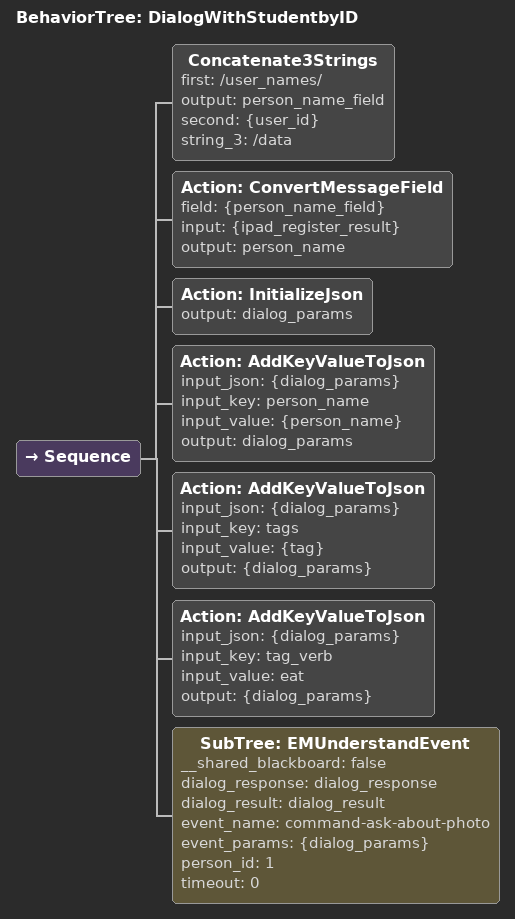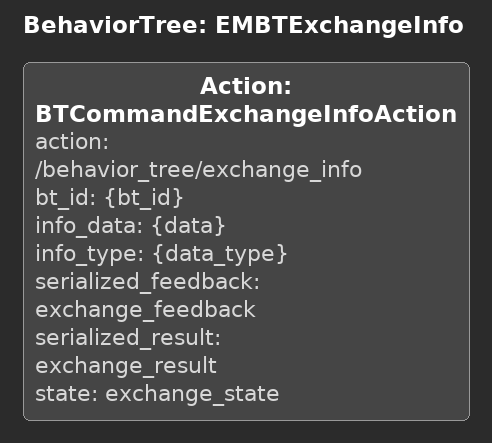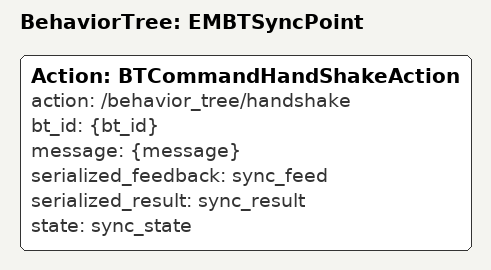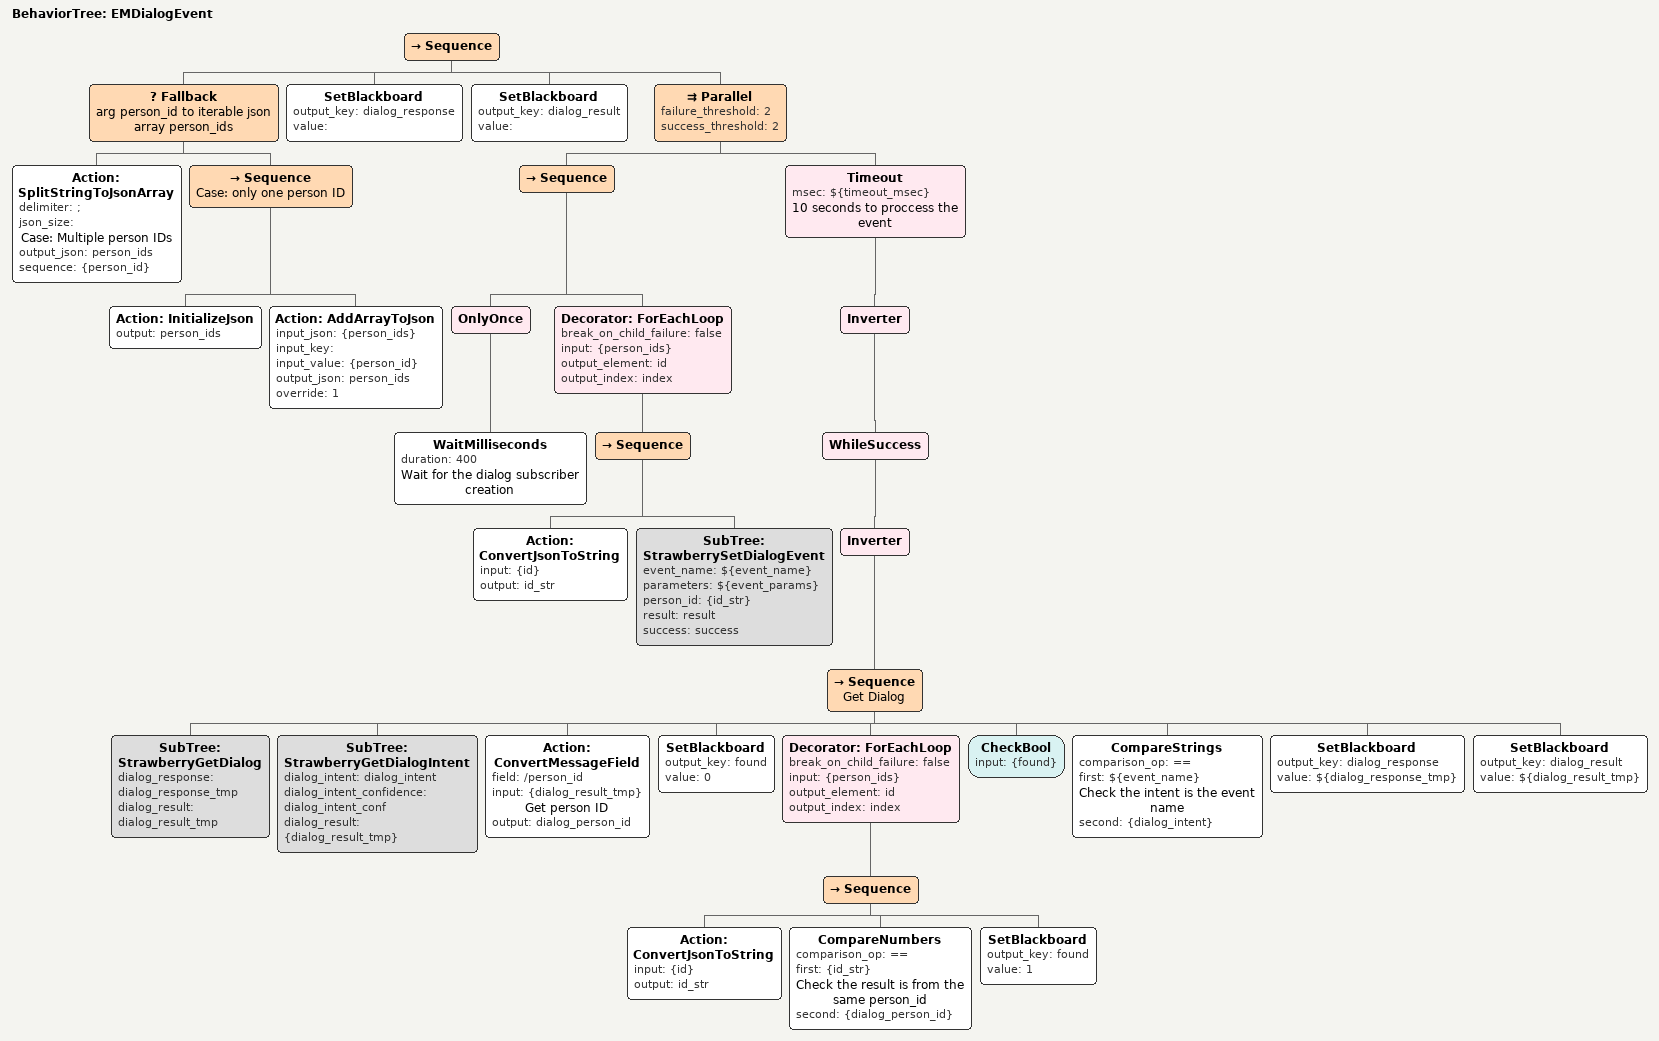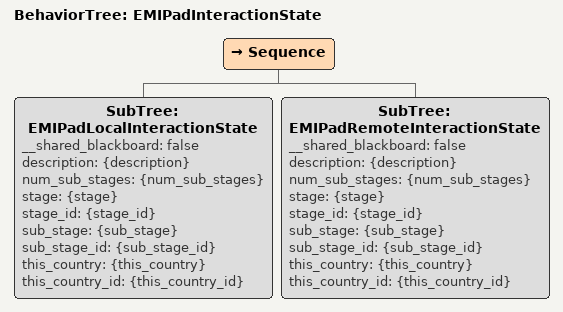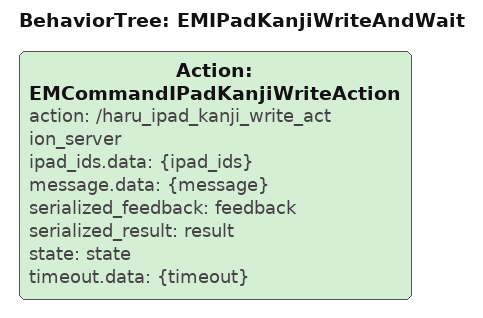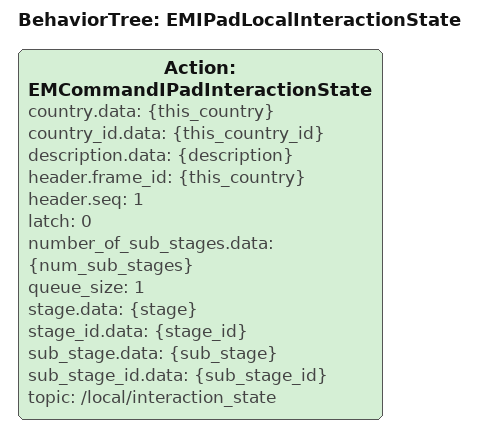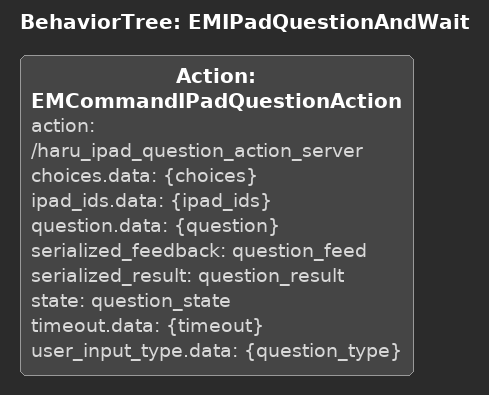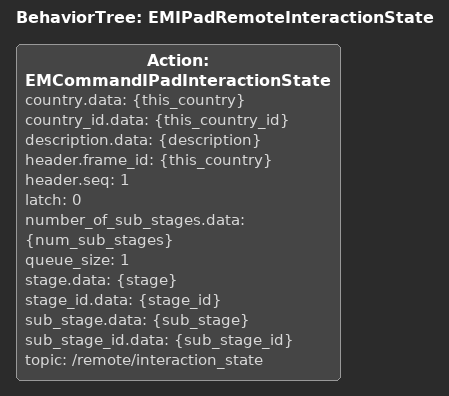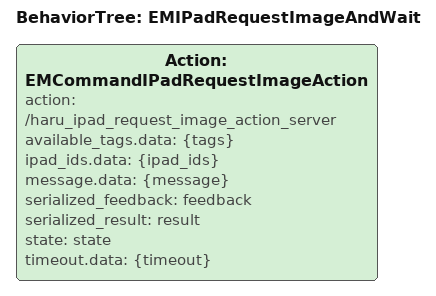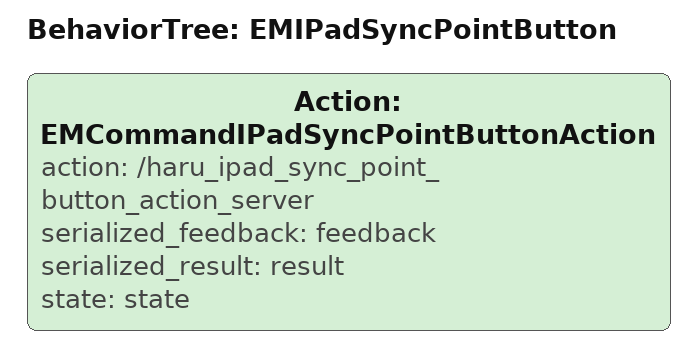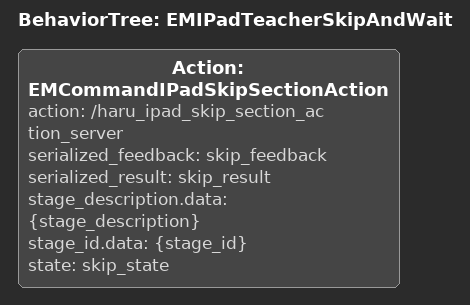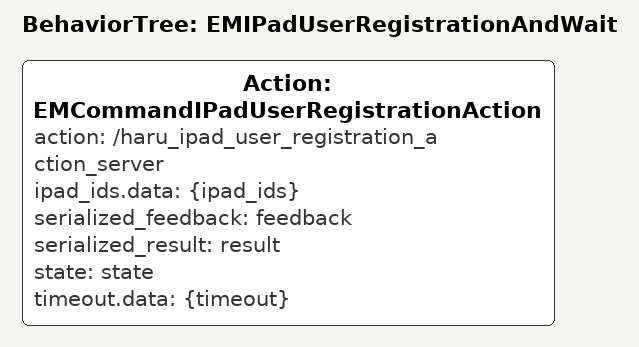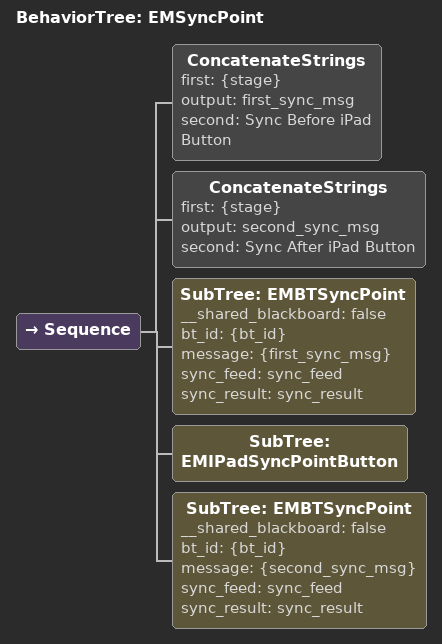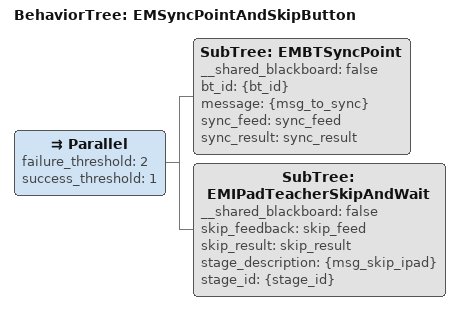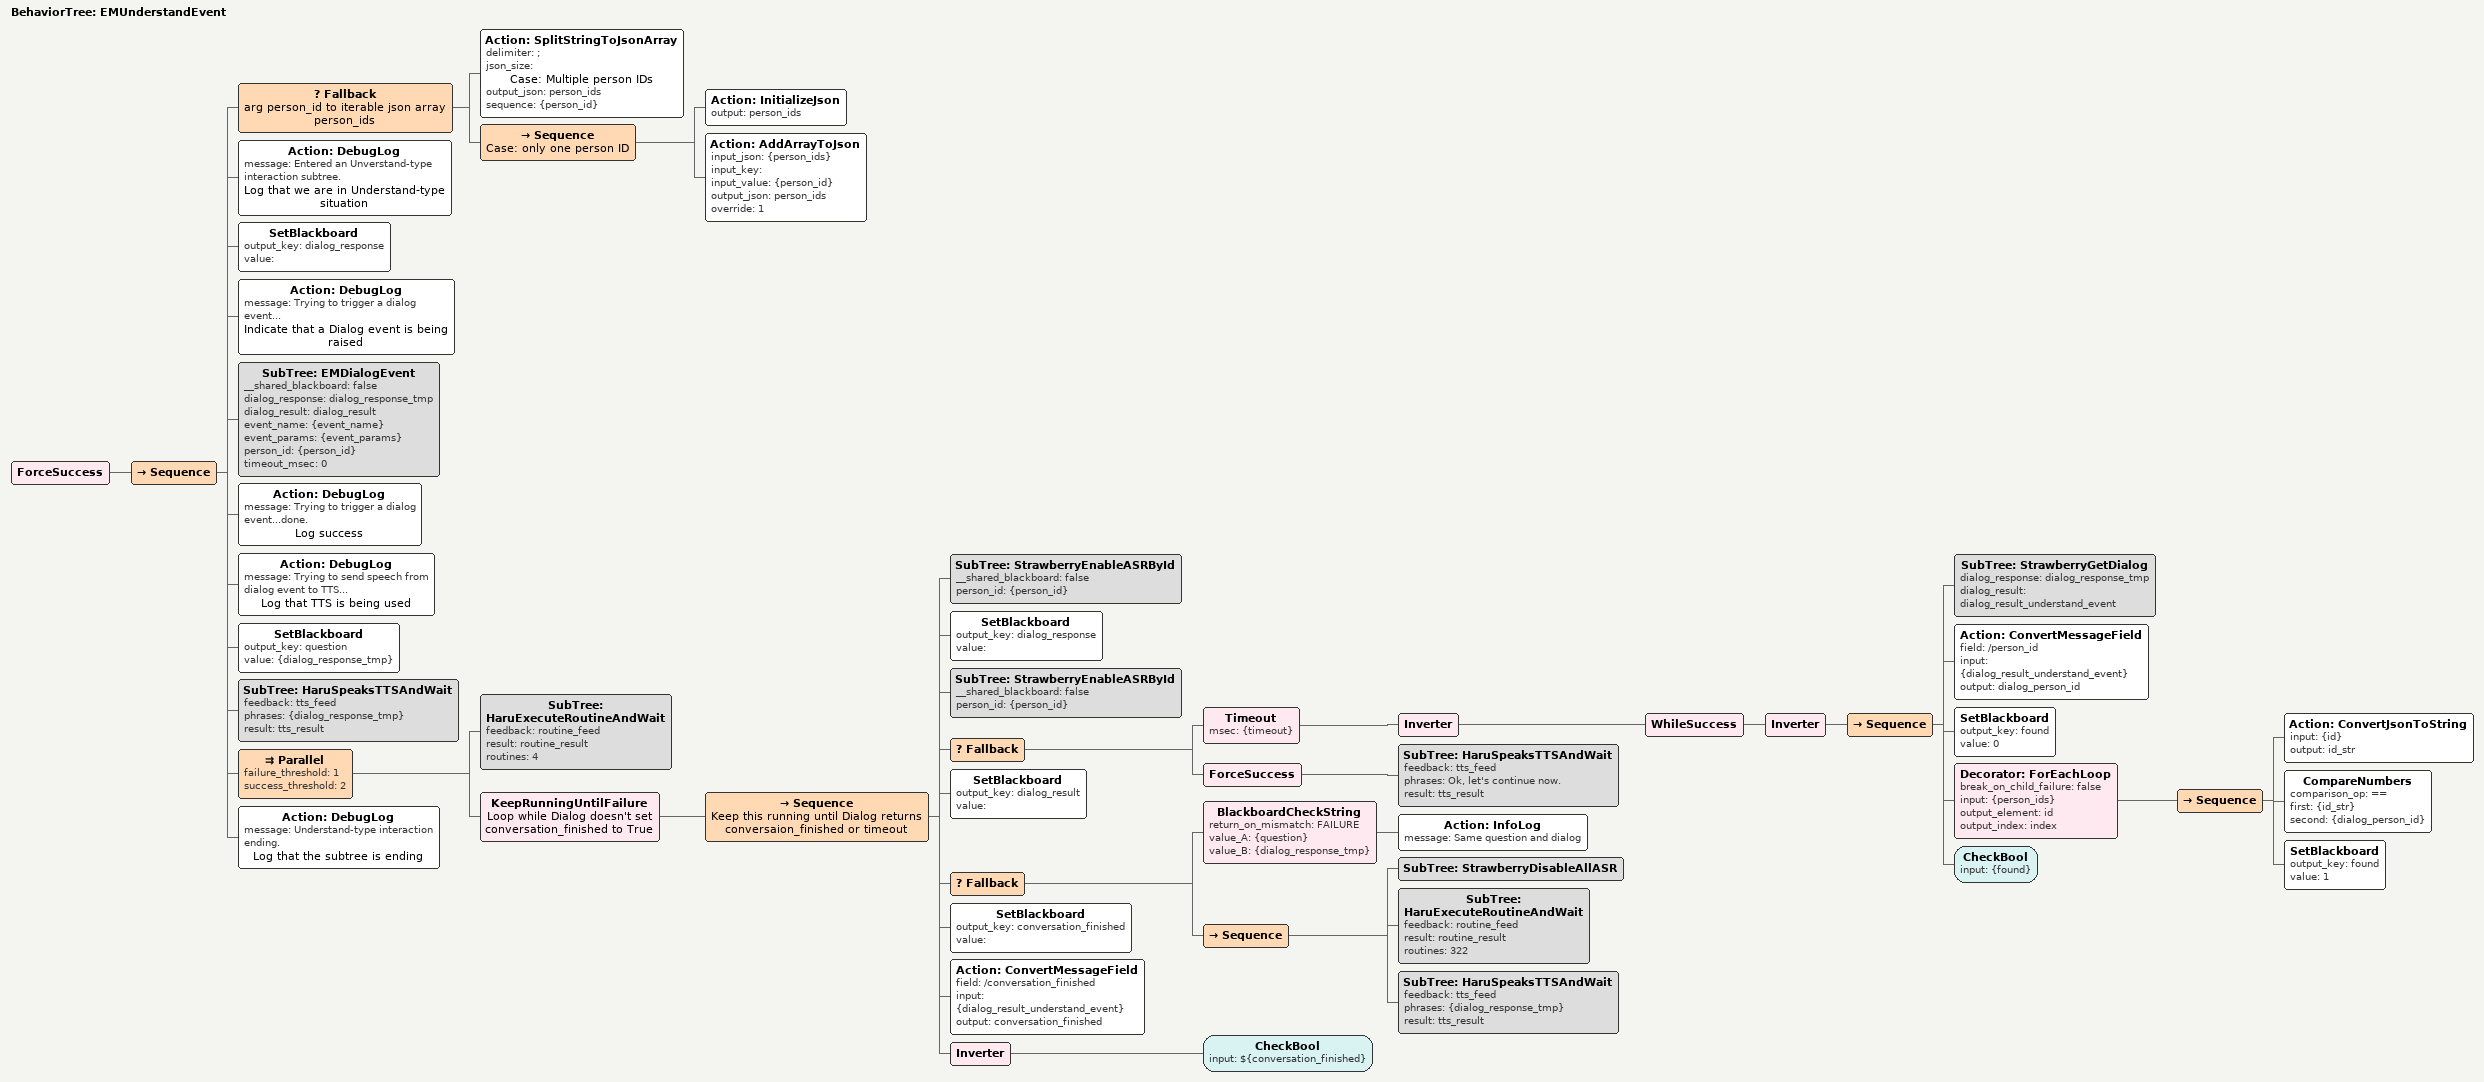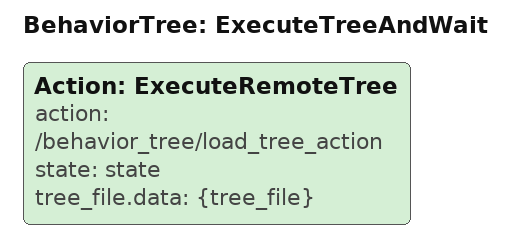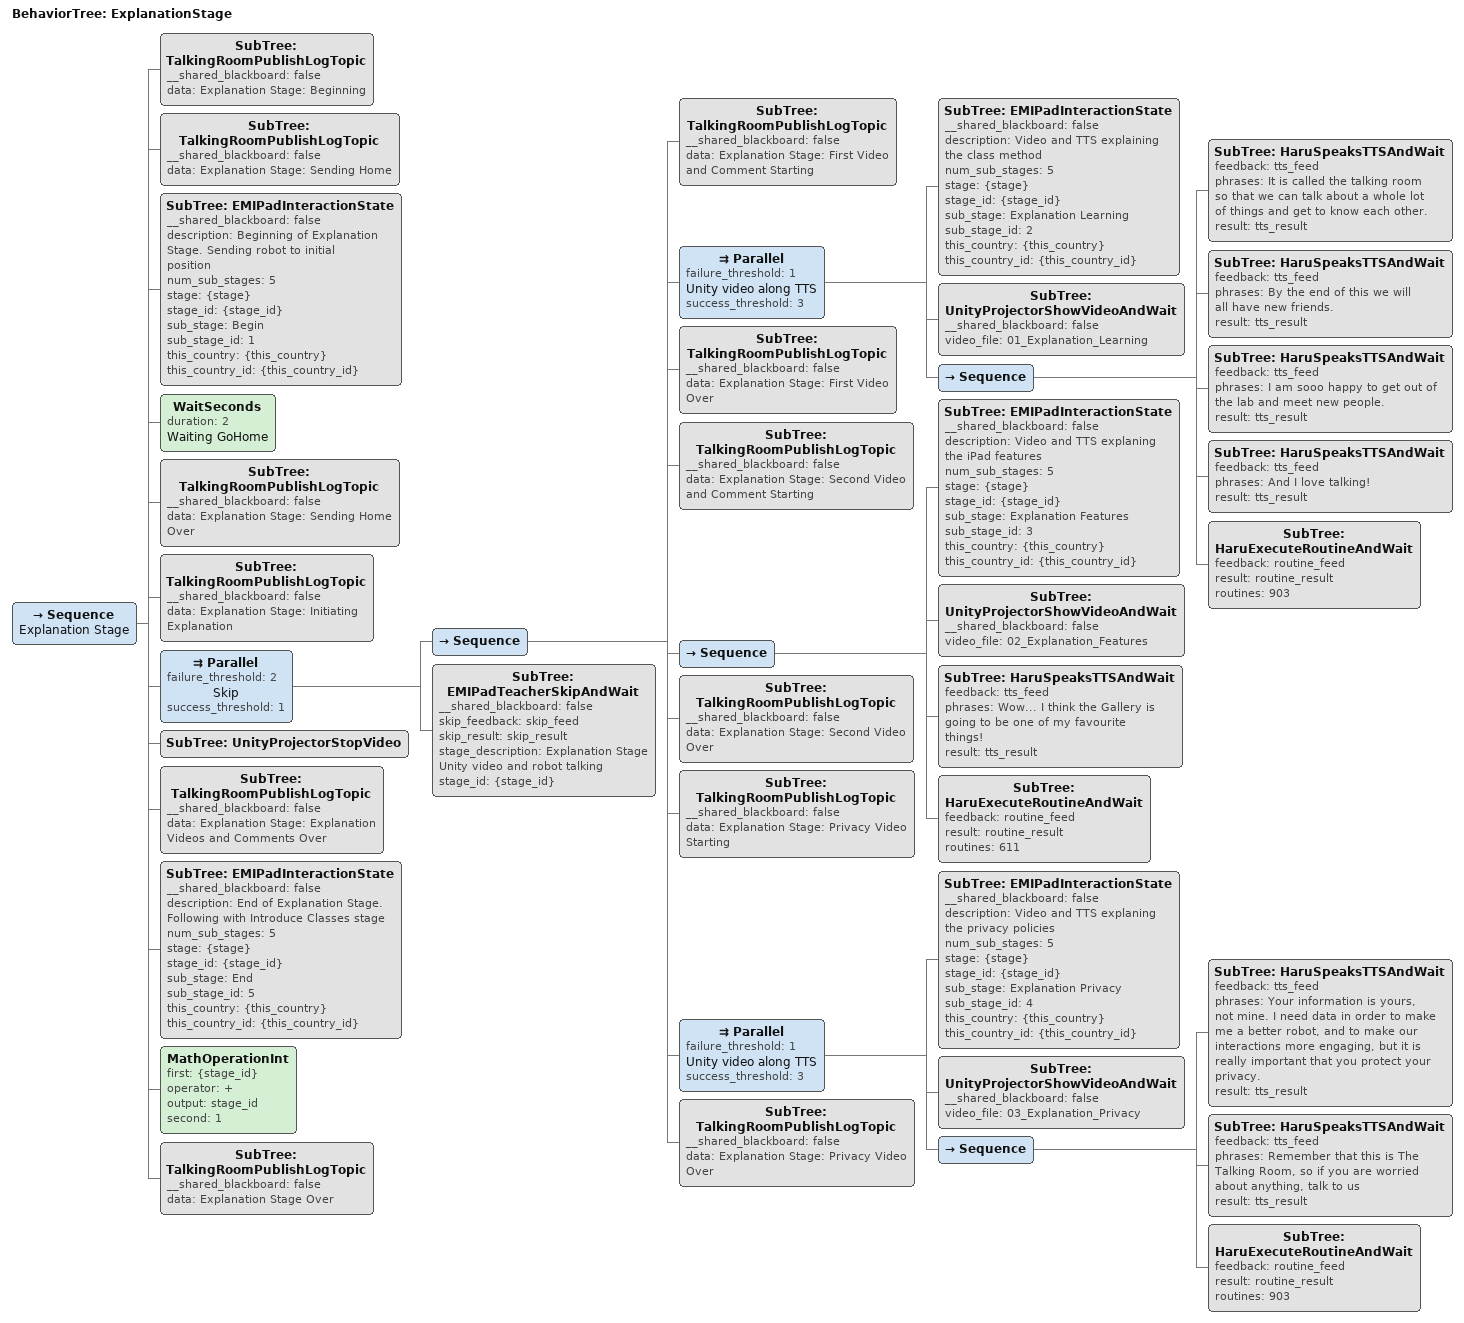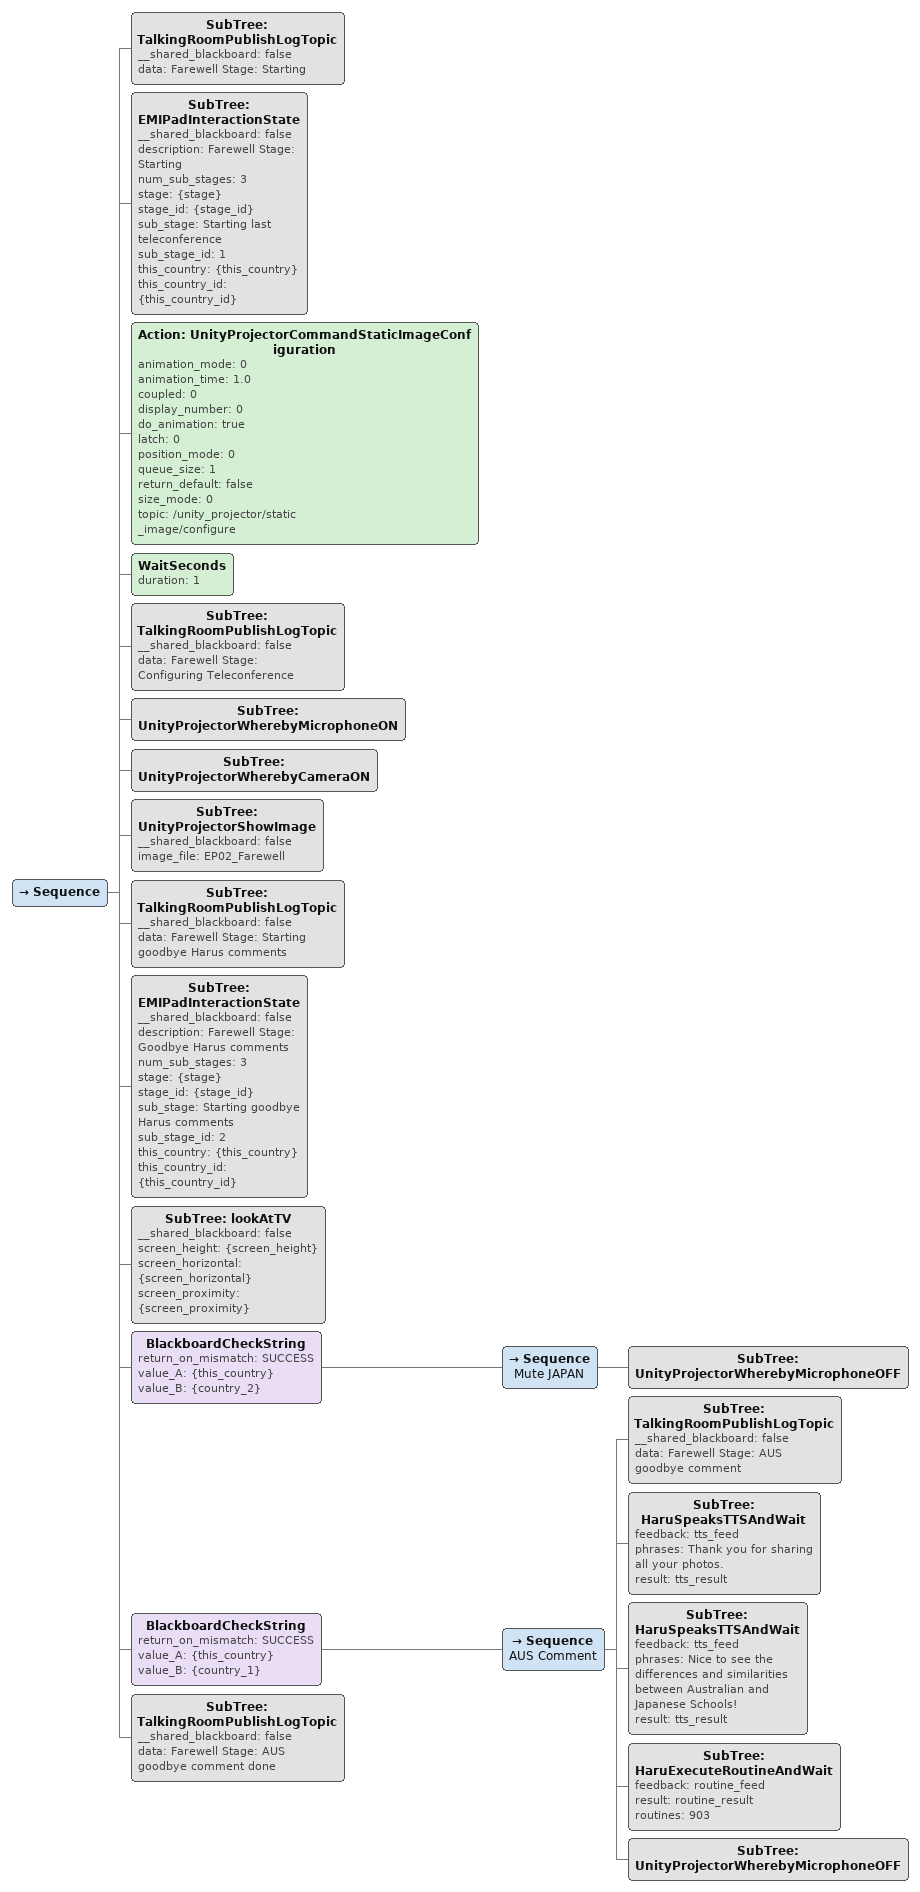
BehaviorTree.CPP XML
<BehaviorTree ID="DialogWithStudentbyID">
    <Sequence>
        <Concatenate3Strings first="/user_names/" output="person_name_field" second="{user_id}" string_3="/data"/>
        <Action ID="ConvertMessageField" field="{person_name_field}" input="{ipad_register_result}" output="person_name"/>
        <Action ID="InitializeJson" output="dialog_params"/>
        <Action ID="AddKeyValueToJson" input_json="{dialog_params}" input_key="person_name" input_value="{person_name}" output="dialog_params"/>
        <Action ID="AddKeyValueToJson" input_json="{dialog_params}" input_key="tags" input_value="{tag}" output="{dialog_params}"/>
        <Action ID="AddKeyValueToJson" input_json="{dialog_params}" input_key="tag_verb" input_value="eat" output="{dialog_params}"/>
        <SubTree ID="EMUnderstandEvent" __shared_blackboard="false" dialog_response="dialog_response" dialog_result="dialog_result" event_name="command-ask-about-photo" event_params="{dialog_params}" person_id="1" timeout="0"/>
    </Sequence>
</BehaviorTree>

<BehaviorTree ID="EMBTExchangeInfo">
    <Action ID="BTCommandExchangeInfoAction" action="/behavior_tree/exchange_info" bt_id="{bt_id}" info_data="{data}" info_type="{data_type}" serialized_feedback="exchange_feedback" serialized_result="exchange_result" state="exchange_state"/>
</BehaviorTree>

<BehaviorTree ID="EMBTSyncPoint">
    <Action ID="BTCommandHandShakeAction" action="/behavior_tree/handshake" bt_id="{bt_id}" message="{message}" serialized_feedback="sync_feed" serialized_result="sync_result" state="sync_state"/>
</BehaviorTree>

<BehaviorTree ID="EMDialogEvent">
    <Sequence>
        <Fallback name="arg person_id to iterable json array person_ids">
            <Action ID="SplitStringToJsonArray" delimiter=";" json_size="" name="Case: Multiple person IDs" output_json="person_ids" sequence="{person_id}"/>
            <Sequence name="Case: only one person ID">
                <Action ID="InitializeJson" output="person_ids"/>
                <Action ID="AddArrayToJson" input_json="{person_ids}" input_key="" input_value="{person_id}" output_json="person_ids" override="1"/>
            </Sequence>
        </Fallback>
        <SetBlackboard output_key="dialog_response" value=""/>
        <SetBlackboard output_key="dialog_result" value=""/>
        <Parallel failure_threshold="2" success_threshold="2">
            <Sequence>
                <OnlyOnce>
                    <WaitMilliseconds duration="400" name="Wait for the dialog subscriber creation"/>
                </OnlyOnce>
                <Decorator ID="ForEachLoop" break_on_child_failure="false" input="{person_ids}" output_element="id" output_index="index">
                    <Sequence>
                        <Action ID="ConvertJsonToString" input="{id}" output="id_str"/>
                        <SubTree ID="StrawberrySetDialogEvent" event_name="${event_name}" parameters="${event_params}" person_id="{id_str}" result="result" success="success"/>
                    </Sequence>
                </Decorator>
            </Sequence>
            <Timeout msec="${timeout_msec}" name="10 seconds to proccess the event  ">
                <Inverter>
                    <WhileSuccess>
                        <Inverter>
                            <Sequence name="Get Dialog">
                                <SubTree ID="StrawberryGetDialog" dialog_response="dialog_response_tmp" dialog_result="dialog_result_tmp"/>
                                <SubTree ID="StrawberryGetDialogIntent" dialog_intent="dialog_intent" dialog_intent_confidence="dialog_intent_conf" dialog_result="{dialog_result_tmp}"/>
                                <Action ID="ConvertMessageField" field="/person_id" input="{dialog_result_tmp}" name="Get person ID" output="dialog_person_id"/>
                                <SetBlackboard output_key="found" value="0"/>
                                <Decorator ID="ForEachLoop" break_on_child_failure="false" input="{person_ids}" output_element="id" output_index="index">
                                    <Sequence>
                                        <Action ID="ConvertJsonToString" input="{id}" output="id_str"/>
                                        <CompareNumbers comparison_op="==" first="{id_str}" name="Check the result is from the same person_id" second="{dialog_person_id}"/>
                                        <SetBlackboard output_key="found" value="1"/>
                                    </Sequence>
                                </Decorator>
                                <CheckBool input="{found}"/>
                                <CompareStrings comparison_op="==" first="${event_name}" name="Check the intent is the event name" second="{dialog_intent}"/>
                                <SetBlackboard output_key="dialog_response" value="${dialog_response_tmp}"/>
                                <SetBlackboard output_key="dialog_result" value="${dialog_result_tmp}"/>
                            </Sequence>
                        </Inverter>
                    </WhileSuccess>
                </Inverter>
            </Timeout>
        </Parallel>
    </Sequence>
</BehaviorTree>

<BehaviorTree ID="EMIPadInteractionState">
    <Sequence>
        <SubTree ID="EMIPadLocalInteractionState" __shared_blackboard="false" description="{description}" num_sub_stages="{num_sub_stages}" stage="{stage}" stage_id="{stage_id}" sub_stage="{sub_stage}" sub_stage_id="{sub_stage_id}" this_country="{this_country}" this_country_id="{this_country_id}"/>
        <SubTree ID="EMIPadRemoteInteractionState" __shared_blackboard="false" description="{description}" num_sub_stages="{num_sub_stages}" stage="{stage}" stage_id="{stage_id}" sub_stage="{sub_stage}" sub_stage_id="{sub_stage_id}" this_country="{this_country}" this_country_id="{this_country_id}"/>
    </Sequence>
</BehaviorTree>

<BehaviorTree ID="EMIPadKanjiWriteAndWait">
    <Action ID="EMCommandIPadKanjiWriteAction" action="/haru_ipad_kanji_write_action_server" ipad_ids.data="{ipad_ids}" message.data="{message}" serialized_feedback="feedback" serialized_result="result" state="state" timeout.data="{timeout}"/>
</BehaviorTree>

<BehaviorTree ID="EMIPadLocalInteractionState">
    <Action ID="EMCommandIPadInteractionState" country.data="{this_country}" country_id.data="{this_country_id}" description.data="{description}" header.frame_id="{this_country}" header.seq="1" latch="0" number_of_sub_stages.data="{num_sub_stages}" queue_size="1" stage.data="{stage}" stage_id.data="{stage_id}" sub_stage.data="{sub_stage}" sub_stage_id.data="{sub_stage_id}" topic="/local/interaction_state"/>
</BehaviorTree>

<BehaviorTree ID="EMIPadQuestionAndWait">
    <Action ID="EMCommandIPadQuestionAction" action="/haru_ipad_question_action_server" choices.data="{choices}" ipad_ids.data="{ipad_ids}" question.data="{question}" serialized_feedback="question_feed" serialized_result="question_result" state="question_state" timeout.data="{timeout}" user_input_type.data="{question_type}"/>
</BehaviorTree>

<BehaviorTree ID="EMIPadRemoteInteractionState">
    <Action ID="EMCommandIPadInteractionState" country.data="{this_country}" country_id.data="{this_country_id}" description.data="{description}" header.frame_id="{this_country}" header.seq="1" latch="0" number_of_sub_stages.data="{num_sub_stages}" queue_size="1" stage.data="{stage}" stage_id.data="{stage_id}" sub_stage.data="{sub_stage}" sub_stage_id.data="{sub_stage_id}" topic="/remote/interaction_state"/>
</BehaviorTree>

<BehaviorTree ID="EMIPadRequestImageAndWait">
    <Action ID="EMCommandIPadRequestImageAction" action="/haru_ipad_request_image_action_server" available_tags.data="{tags}" ipad_ids.data="{ipad_ids}" message.data="{message}" serialized_feedback="feedback" serialized_result="result" state="state" timeout.data="{timeout}"/>
</BehaviorTree>

<BehaviorTree ID="EMIPadSyncPointButton">
    <Action ID="EMCommandIPadSyncPointButtonAction" action="/haru_ipad_sync_point_button_action_server" serialized_feedback="feedback" serialized_result="result" state="state"/>
</BehaviorTree>

<BehaviorTree ID="EMIPadTeacherSkipAndWait">
    <Action ID="EMCommandIPadSkipSectionAction" action="/haru_ipad_skip_section_action_server" serialized_feedback="skip_feedback" serialized_result="skip_result" stage_description.data="{stage_description}" stage_id.data="{stage_id}" state="skip_state"/>
</BehaviorTree>

<BehaviorTree ID="EMIPadUserRegistrationAndWait">
    <Action ID="EMCommandIPadUserRegistrationAction" action="/haru_ipad_user_registration_action_server" ipad_ids.data="{ipad_ids}" serialized_feedback="feedback" serialized_result="result" state="state" timeout.data="{timeout}"/>
</BehaviorTree>

<BehaviorTree ID="EMSyncPoint">
    <Sequence>
        <ConcatenateStrings first="{stage}" output="first_sync_msg" second=" Sync Before iPad Button"/>
        <ConcatenateStrings first="{stage}" output="second_sync_msg" second=" Sync After iPad Button"/>
        <SubTree ID="EMBTSyncPoint" __shared_blackboard="false" bt_id="{bt_id}" message="{first_sync_msg}" sync_feed="sync_feed" sync_result="sync_result"/>
        <SubTree ID="EMIPadSyncPointButton"/>
        <SubTree ID="EMBTSyncPoint" __shared_blackboard="false" bt_id="{bt_id}" message="{second_sync_msg}" sync_feed="sync_feed" sync_result="sync_result"/>
    </Sequence>
</BehaviorTree>

<BehaviorTree ID="EMSyncPointAndSkipButton">
    <Parallel failure_threshold="2" success_threshold="1">
        <SubTree ID="EMBTSyncPoint" __shared_blackboard="false" bt_id="{bt_id}" message="{msg_to_sync}" sync_feed="sync_feed" sync_result="sync_result"/>
        <SubTree ID="EMIPadTeacherSkipAndWait" __shared_blackboard="false" skip_feedback="skip_feed" skip_result="skip_result" stage_description="{msg_skip_ipad}" stage_id="{stage_id}"/>
    </Parallel>
</BehaviorTree>

<BehaviorTree ID="EMUnderstandEvent">
    <ForceSuccess>
        <Sequence>
            <Fallback name="arg person_id to iterable json array person_ids">
                <Action ID="SplitStringToJsonArray" delimiter=";" json_size="" name="Case: Multiple person IDs" output_json="person_ids" sequence="{person_id}"/>
                <Sequence name="Case: only one person ID">
                    <Action ID="InitializeJson" output="person_ids"/>
                    <Action ID="AddArrayToJson" input_json="{person_ids}" input_key="" input_value="{person_id}" output_json="person_ids" override="1"/>
                </Sequence>
            </Fallback>
            <Action ID="DebugLog" message="Entered an Unverstand-type interaction subtree." name="Log that we are in Understand-type situation"/>
            <SetBlackboard output_key="dialog_response" value=""/>
            <Action ID="DebugLog" message="Trying to trigger a dialog event..." name="Indicate that a Dialog event is being raised"/>
            <SubTree ID="EMDialogEvent" __shared_blackboard="false" dialog_response="dialog_response_tmp" dialog_result="dialog_result" event_name="{event_name}" event_params="{event_params}" person_id="{person_id}" timeout_msec="0"/>
            <Action ID="DebugLog" message="Trying to trigger a dialog event...done." name="Log success"/>
            <Action ID="DebugLog" message="Trying to send speech from dialog event to TTS..." name="Log that TTS is being used"/>
            <SetBlackboard output_key="question" value="{dialog_response_tmp}"/>
            <SubTree ID="HaruSpeaksTTSAndWait" feedback="tts_feed" phrases="{dialog_response_tmp}" result="tts_result"/>
            <Parallel failure_threshold="1" success_threshold="2">
                <SubTree ID="HaruExecuteRoutineAndWait" feedback="routine_feed" result="routine_result" routines="4"/>
                <KeepRunningUntilFailure name="Loop while Dialog doesn't set conversation_finished to True">
                    <Sequence name="Keep this running until Dialog returns conversaion_finished or timeout ">
                        <SubTree ID="StrawberryEnableASRById" __shared_blackboard="false" person_id="{person_id}"/>
                        <SetBlackboard output_key="dialog_response" value=""/>
                        <SubTree ID="StrawberryEnableASRById" __shared_blackboard="false" person_id="{person_id}"/>
                        <Fallback>
                            <Timeout msec="{timeout}">
                                <Inverter>
                                    <WhileSuccess>
                                        <Inverter>
                                            <Sequence>
                                                <SubTree ID="StrawberryGetDialog" dialog_response="dialog_response_tmp" dialog_result="dialog_result_understand_event"/>
                                                <Action ID="ConvertMessageField" field="/person_id" input="{dialog_result_understand_event}" output="dialog_person_id"/>
                                                <SetBlackboard output_key="found" value="0"/>
                                                <Decorator ID="ForEachLoop" break_on_child_failure="false" input="{person_ids}" output_element="id" output_index="index">
                                                    <Sequence>
                                                        <Action ID="ConvertJsonToString" input="{id}" output="id_str"/>
                                                        <CompareNumbers comparison_op="==" first="{id_str}" second="{dialog_person_id}"/>
                                                        <SetBlackboard output_key="found" value="1"/>
                                                    </Sequence>
                                                </Decorator>
                                                <CheckBool input="{found}"/>
                                            </Sequence>
                                        </Inverter>
                                    </WhileSuccess>
                                </Inverter>
                            </Timeout>
                            <ForceSuccess>
                                <SubTree ID="HaruSpeaksTTSAndWait" feedback="tts_feed" phrases="Ok, let's continue now. " result="tts_result"/>
                            </ForceSuccess>
                        </Fallback>
                        <SetBlackboard output_key="dialog_result" value=""/>
                        <Fallback>
                            <BlackboardCheckString return_on_mismatch="FAILURE" value_A="{question}" value_B="{dialog_response_tmp}">
                                <Action ID="InfoLog" message="Same question and dialog"/>
                            </BlackboardCheckString>
                            <Sequence>
                                <SubTree ID="StrawberryDisableAllASR"/>
                                <SubTree ID="HaruExecuteRoutineAndWait" feedback="routine_feed" result="routine_result" routines="322"/>
                                <SubTree ID="HaruSpeaksTTSAndWait" feedback="tts_feed" phrases="{dialog_response_tmp}" result="tts_result"/>
                            </Sequence>
                        </Fallback>
                        <SetBlackboard output_key="conversation_finished" value=""/>
                        <Action ID="ConvertMessageField" field="/conversation_finished" input="{dialog_result_understand_event}" output="conversation_finished"/>
                        <Inverter>
                            <CheckBool input="${conversation_finished}"/>
                        </Inverter>
                    </Sequence>
                </KeepRunningUntilFailure>
            </Parallel>
            <Action ID="DebugLog" message="Understand-type interaction ending." name="Log that the subtree is ending"/>
        </Sequence>
    </ForceSuccess>
</BehaviorTree>

<BehaviorTree ID="ExecuteTreeAndWait">
    <Action ID="ExecuteRemoteTree" action="/behavior_tree/load_tree_action" state="state" tree_file.data="{tree_file}"/>
</BehaviorTree>

<BehaviorTree ID="ExplanationStage">
    <Sequence name="Explanation Stage">
        <SubTree ID="TalkingRoomPublishLogTopic" __shared_blackboard="false" data="Explanation Stage: Beginning"/>
        <SubTree ID="TalkingRoomPublishLogTopic" __shared_blackboard="false" data="Explanation Stage: Sending Home"/>
        <SubTree ID="EMIPadInteractionState" __shared_blackboard="false" description="Beginning of Explanation Stage. Sending robot to initial position" num_sub_stages="5" stage="{stage}" stage_id="{stage_id}" sub_stage="Begin" sub_stage_id="1" this_country="{this_country}" this_country_id="{this_country_id}"/>
        <WaitSeconds duration="2" name="Waiting GoHome"/>
        <SubTree ID="TalkingRoomPublishLogTopic" __shared_blackboard="false" data="Explanation Stage: Sending Home Over"/>
        <SubTree ID="TalkingRoomPublishLogTopic" __shared_blackboard="false" data="Explanation Stage: Initiating Explanation"/>
        <Parallel failure_threshold="2" name="Skip " success_threshold="1">
            <Sequence>
                <SubTree ID="TalkingRoomPublishLogTopic" __shared_blackboard="false" data="Explanation Stage: First Video and Comment Starting"/>
                <Parallel failure_threshold="1" name="Unity video along TTS" success_threshold="3">
                    <SubTree ID="EMIPadInteractionState" __shared_blackboard="false" description="Video and TTS explaining the class method" num_sub_stages="5" stage="{stage}" stage_id="{stage_id}" sub_stage="Explanation Learning" sub_stage_id="2" this_country="{this_country}" this_country_id="{this_country_id}"/>
                    <SubTree ID="UnityProjectorShowVideoAndWait" __shared_blackboard="false" video_file="01_Explanation_Learning"/>
                    <Sequence>
                        <SubTree ID="HaruSpeaksTTSAndWait" feedback="tts_feed" phrases="It is called the talking room so that we can talk about a whole lot of things and get to know each other." result="tts_result"/>
                        <SubTree ID="HaruSpeaksTTSAndWait" feedback="tts_feed" phrases=" By the end of this we will all have new friends." result="tts_result"/>
                        <SubTree ID="HaruSpeaksTTSAndWait" feedback="tts_feed" phrases="I am sooo happy to get out of the lab and meet new people. " result="tts_result"/>
                        <SubTree ID="HaruSpeaksTTSAndWait" feedback="tts_feed" phrases="And I love talking!" result="tts_result"/>
                        <SubTree ID="HaruExecuteRoutineAndWait" feedback="routine_feed" result="routine_result" routines="903"/>
                    </Sequence>
                </Parallel>
                <SubTree ID="TalkingRoomPublishLogTopic" __shared_blackboard="false" data="Explanation Stage: First Video Over "/>
                <SubTree ID="TalkingRoomPublishLogTopic" __shared_blackboard="false" data="Explanation Stage: Second Video and Comment Starting"/>
                <Sequence>
                    <SubTree ID="EMIPadInteractionState" __shared_blackboard="false" description="Video and TTS explaning the iPad features" num_sub_stages="5" stage="{stage}" stage_id="{stage_id}" sub_stage="Explanation Features" sub_stage_id="3" this_country="{this_country}" this_country_id="{this_country_id}"/>
                    <SubTree ID="UnityProjectorShowVideoAndWait" __shared_blackboard="false" video_file="02_Explanation_Features"/>
                    <SubTree ID="HaruSpeaksTTSAndWait" feedback="tts_feed" phrases="Wow... I think the Gallery is going to be one of my favourite things!" result="tts_result"/>
                    <SubTree ID="HaruExecuteRoutineAndWait" feedback="routine_feed" result="routine_result" routines="611"/>
                </Sequence>
                <SubTree ID="TalkingRoomPublishLogTopic" __shared_blackboard="false" data="Explanation Stage: Second Video Over "/>
                <SubTree ID="TalkingRoomPublishLogTopic" __shared_blackboard="false" data="Explanation Stage: Privacy Video Starting"/>
                <Parallel failure_threshold="1" name="Unity video along TTS" success_threshold="3">
                    <SubTree ID="EMIPadInteractionState" __shared_blackboard="false" description="Video and TTS explaning the privacy policies" num_sub_stages="5" stage="{stage}" stage_id="{stage_id}" sub_stage="Explanation Privacy" sub_stage_id="4" this_country="{this_country}" this_country_id="{this_country_id}"/>
                    <SubTree ID="UnityProjectorShowVideoAndWait" __shared_blackboard="false" video_file="03_Explanation_Privacy"/>
                    <Sequence>
                        <SubTree ID="HaruSpeaksTTSAndWait" feedback="tts_feed" phrases="Your information is yours, not mine. I need data in order to make me a better robot, and to make our interactions more engaging, but it is really important that you protect your privacy." result="tts_result"/>
                        <SubTree ID="HaruSpeaksTTSAndWait" feedback="tts_feed" phrases="Remember that this is The Talking Room, so if you are worried about anything, talk to us" result="tts_result"/>
                        <SubTree ID="HaruExecuteRoutineAndWait" feedback="routine_feed" result="routine_result" routines="903"/>
                    </Sequence>
                </Parallel>
                <SubTree ID="TalkingRoomPublishLogTopic" __shared_blackboard="false" data="Explanation Stage: Privacy Video Over"/>
            </Sequence>
            <SubTree ID="EMIPadTeacherSkipAndWait" __shared_blackboard="false" skip_feedback="skip_feed" skip_result="skip_result" stage_description="Explanation Stage Unity video and robot talking" stage_id="{stage_id}"/>
        </Parallel>
        <SubTree ID="UnityProjectorStopVideo"/>
        <SubTree ID="TalkingRoomPublishLogTopic" __shared_blackboard="false" data="Explanation Stage: Explanation Videos and Comments Over"/>
        <SubTree ID="EMIPadInteractionState" __shared_blackboard="false" description="End of Explanation Stage. Following with Introduce Classes stage" num_sub_stages="5" stage="{stage}" stage_id="{stage_id}" sub_stage="End" sub_stage_id="5" this_country="{this_country}" this_country_id="{this_country_id}"/>
        <MathOperationInt first="{stage_id}" operator="+" output="stage_id" second="1"/>
        <SubTree ID="TalkingRoomPublishLogTopic" __shared_blackboard="false" data="Explanation Stage Over"/>
    </Sequence>
</BehaviorTree>

<Sequence>
            <SubTree ID="TalkingRoomPublishLogTopic" __shared_blackboard="false" data="Farewell Stage: Starting"/>
            <SubTree ID="EMIPadInteractionState" __shared_blackboard="false" description="Farewell Stage: Starting" num_sub_stages="3" stage="{stage}" stage_id="{stage_id}" sub_stage="Starting last teleconference" sub_stage_id="1" this_country="{this_country}" this_country_id="{this_country_id}"/>
            <Action ID="UnityProjectorCommandStaticImageConfiguration" animation_mode="0" animation_time="1.0" coupled="0" display_number="0" do_animation="true" latch="0" position_mode="0" queue_size="1" return_default="false" size_mode="0" topic="/unity_projector/static_image/configure"/>
            <WaitSeconds duration="1"/>
            <SubTree ID="TalkingRoomPublishLogTopic" __shared_blackboard="false" data="Farewell Stage: Configuring Teleconference"/>
            <SubTree ID="UnityProjectorWherebyMicrophoneON"/>
            <SubTree ID="UnityProjectorWherebyCameraON"/>
            <SubTree ID="UnityProjectorShowImage" __shared_blackboard="false" image_file="EP02_Farewell"/>
            <SubTree ID="TalkingRoomPublishLogTopic" __shared_blackboard="false" data="Farewell Stage: Starting goodbye Harus comments"/>
            <SubTree ID="EMIPadInteractionState" __shared_blackboard="false" description="Farewell Stage: Goodbye Harus comments" num_sub_stages="3" stage="{stage}" stage_id="{stage_id}" sub_stage="Starting goodbye Harus comments" sub_stage_id="2" this_country="{this_country}" this_country_id="{this_country_id}"/>
            <SubTree ID="lookAtTV" __shared_blackboard="false" screen_height="{screen_height}" screen_horizontal="{screen_horizontal}" screen_proximity="{screen_proximity}"/>
            <BlackboardCheckString return_on_mismatch="SUCCESS" value_A="{this_country}" value_B="{country_2}">
                <Sequence name="Mute JAPAN">
                    <SubTree ID="UnityProjectorWherebyMicrophoneOFF"/>
                </Sequence>
            </BlackboardCheckString>
            <BlackboardCheckString return_on_mismatch="SUCCESS" value_A="{this_country}" value_B="{country_1}">
                <Sequence name="AUS Comment">
                    <SubTree ID="TalkingRoomPublishLogTopic" __shared_blackboard="false" data="Farewell Stage: AUS goodbye comment"/>
                    <SubTree ID="HaruSpeaksTTSAndWait" feedback="tts_feed" phrases="Thank you for sharing all your photos. " result="tts_result"/>
                    <SubTree ID="HaruSpeaksTTSAndWait" feedback="tts_feed" phrases="Nice to see the differences and similarities between Australian and Japanese Schools!
" result="tts_result"/>
                    <SubTree ID="HaruExecuteRoutineAndWait" feedback="routine_feed" result="routine_result" routines="903"/>
                    <SubTree ID="UnityProjectorWherebyMicrophoneOFF"/>
                </Sequence>
            </BlackboardCheckString>
            <SubTree ID="TalkingRoomPublishLogTopic" __shared_blackboard="false" data="Farewell Stage: AUS goodbye comment done"/>
        </Sequence>
